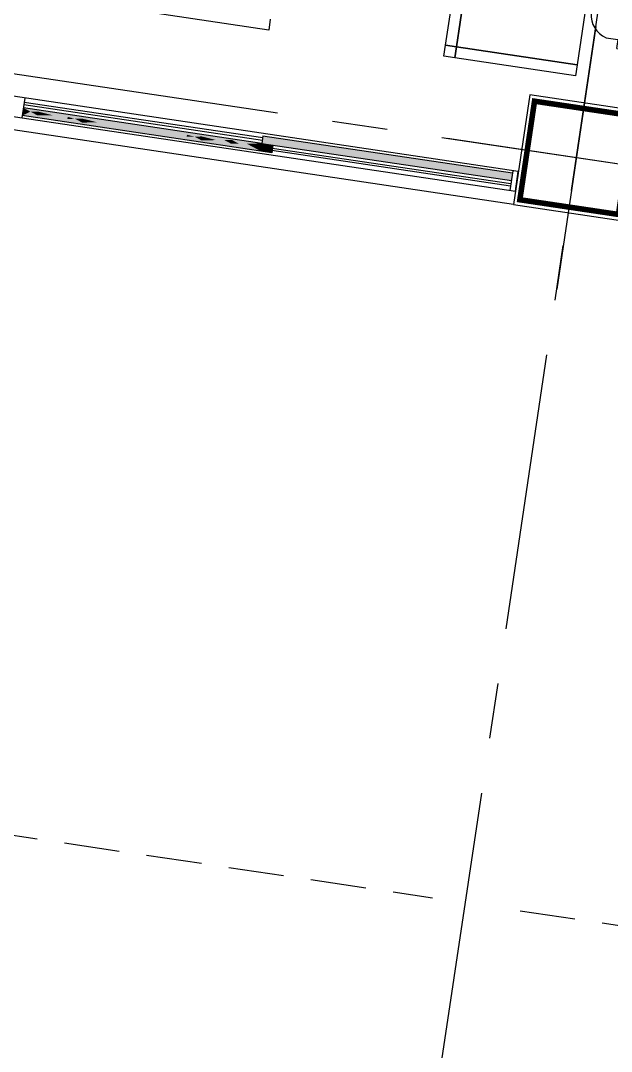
# Model space of a CAD drawing. Header units: millimetres. Extents: x 338 to 506, y 179 to 335.
# Drawn here: x 413.797 to 416.465, y 211.049 to 215.704 of the extents above; entities that cross this region are included whole.
import ezdxf

# ---------------------------------------------------------------- set-up
doc = ezdxf.new("R2010")
doc.units = ezdxf.units.MM
for name, pattern in [('CENTER', [2, 1.25, -0.25, 0.25, -0.25]), ('DASHED2', [0.375, 0.25, -0.125]), ('HIDDEN', [0.375, 0.25, -0.125])]:
    doc.linetypes.add(name, pattern=pattern)
for name, color, linetype in [('COLUMNAS', 252, 'Continuous'), ('CUBIERTA', 254, 'Continuous'), ('EJES-COLUMNAS', 3, 'CENTER'), ('EJES_DE_COLUMNA', 255, 'DASHED2'), ('MUROS', 32, 'Continuous'), ('PUPITRES', 8, 'Continuous'), ('REJAS', 151, 'Continuous')]:
    doc.layers.add(name, color=color, linetype=linetype)

# ---------------------------------------------------------------- blocks, each defined once
blk = doc.blocks.new('*U124')
at = {"layer": 'REJAS', "color": 18, "linetype": 'Continuous', "extrusion": (0, 0, -1)}
for points in [[(-2929.0102, 1956.8635), (-2928.9927, 1956.3191), (-2928.9927, 1957.4078)], [(-2929.0042, 1957.3908), (-2928.9927, 1957.4078), (-2929.012, 1957.3965)], [(-2928.9927, 1957.4078), (-2929.0102, 1957.4078), (-2929.012, 1957.3965)], [(-2929.0157, 1957.3738), (-2929.0036, 1957.3398), (-2928.9927, 1957.4078)], [(-2929.0146, 1957.2717), (-2929.0014, 1957.1356), (-2928.9927, 1957.4078)], [(-2929.0157, 1957.3738), (-2929.0042, 1957.3908), (-2929.012, 1957.3965)], [(-2929.0102, 1956.8635), (-2929.0277, 1957.4078), (-2929.0277, 1956.3191)], [(-2929.0102, 1957.4078), (-2929.0277, 1957.4078), (-2929.012, 1957.3965)], [(-2929.0277, 1957.4078), (-2929.0217, 1957.3908), (-2929.012, 1957.3965)], [(-2929.012, 1957.3965), (-2929.0217, 1957.3908), (-2929.0157, 1957.3738)], [(-2929.0146, 1957.2717), (-2929.0277, 1957.4078), (-2929.0189, 1957.1356)], [(-2929.0157, 1957.3738), (-2929.0277, 1957.4078), (-2929.0211, 1957.3398)], [(-2929.0036, 1957.3398), (-2929.0066, 1957.3483), (-2929.0115, 1957.3455)], [(-2929.0066, 1957.3483), (-2929.0097, 1957.3568), (-2929.0115, 1957.3455)], [(-2929.0097, 1957.3568), (-2929.0157, 1957.3738), (-2929.0211, 1957.3398)], [(-2929.0097, 1957.3568), (-2929.0154, 1957.3483), (-2929.0115, 1957.3455)], [(-2929.0154, 1957.3483), (-2929.0211, 1957.3398), (-2929.0115, 1957.3455)], [(-2929.0115, 1957.3455), (-2929.0124, 1957.3398), (-2929.0036, 1957.3398)], [(-2929.0091, 1957.3058), (-2929.0036, 1957.3398), (-2929.0151, 1957.3228)], [(-2929.0124, 1957.3398), (-2929.0133, 1957.3341), (-2929.0036, 1957.3398)], [(-2929.0036, 1957.3398), (-2929.0133, 1957.3341), (-2929.0094, 1957.3313)], [(-2929.0091, 1957.3058), (-2929.0151, 1957.3228), (-2929.0179, 1957.3058)], [(-2929.0179, 1957.3058), (-2929.0146, 1957.2717), (-2929.0091, 1957.3058)], [(-2929.0133, 1957.3341), (-2929.0151, 1957.3228), (-2929.0094, 1957.3313)], [(-2929.0211, 1957.3398), (-2929.0124, 1957.3398), (-2929.0115, 1957.3455)], [(-2929.0211, 1957.3398), (-2929.0133, 1957.3341), (-2929.0124, 1957.3398)], [(-2929.0181, 1957.3313), (-2929.0133, 1957.3341), (-2929.0211, 1957.3398)], [(-2929.0151, 1957.3228), (-2929.0133, 1957.3341), (-2929.0181, 1957.3313)], [(-2929.0151, 1957.3228), (-2929.0211, 1957.3398), (-2929.0179, 1957.3058)], [(-2929.0146, 1957.2717), (-2929.0168, 1957.2037), (-2929.008, 1957.2037)], [(-2929.008, 1957.2037), (-2929.0135, 1957.1697), (-2929.0014, 1957.1356)], [(-2929.0105, 1957.1612), (-2929.0133, 1957.1527), (-2929.0075, 1957.1527)], [(-2929.008, 1957.2037), (-2929.0168, 1957.2037), (-2929.0135, 1957.1697)], [(-2929.0135, 1957.1697), (-2929.0133, 1957.1527), (-2929.0105, 1957.1612)], [(-2929.0133, 1957.1527), (-2929.0135, 1957.1697), (-2929.0162, 1957.1527)], [(-2929.0135, 1957.1697), (-2929.0168, 1957.2037), (-2929.0189, 1957.1356)], [(-2929.0045, 1957.1442), (-2929.0093, 1957.1413), (-2929.0014, 1957.1356)], [(-2929.0014, 1957.1356), (-2929.0093, 1957.1413), (-2929.0102, 1957.1356)], [(-2929.0058, 1956.9996), (-2929.0014, 1957.1356), (-2929.0124, 1957.0676)], [(-2929.0069, 1957.1016), (-2929.0014, 1957.1356), (-2929.0129, 1957.1186)], [(-2929.0102, 1957.1356), (-2929.0111, 1957.13), (-2929.0014, 1957.1356)], [(-2929.0014, 1957.1356), (-2929.0111, 1957.13), (-2929.0072, 1957.1271)], [(-2929.0075, 1957.1527), (-2929.0093, 1957.1413), (-2929.0045, 1957.1442)], [(-2929.0069, 1957.1016), (-2929.0129, 1957.1186), (-2929.0157, 1957.1016)], [(-2929.0111, 1957.13), (-2929.0129, 1957.1186), (-2929.0072, 1957.1271)], [(-2929.0075, 1957.1527), (-2929.0133, 1957.1527), (-2929.0132, 1957.1442)], [(-2929.0093, 1957.1413), (-2929.0075, 1957.1527), (-2929.0132, 1957.1442)], [(-2929.0141, 1957.1385), (-2929.0093, 1957.1413), (-2929.0132, 1957.1442)], [(-2929.0141, 1957.1385), (-2929.0102, 1957.1356), (-2929.0093, 1957.1413)], [(-2929.0189, 1957.1356), (-2929.0102, 1957.1356), (-2929.0141, 1957.1385)], [(-2929.0189, 1957.1356), (-2929.0111, 1957.13), (-2929.0102, 1957.1356)], [(-2929.0159, 1957.1271), (-2929.0111, 1957.13), (-2929.0189, 1957.1356)], [(-2929.0129, 1957.1186), (-2929.0111, 1957.13), (-2929.0159, 1957.1271)], [(-2929.0124, 1957.0676), (-2929.0189, 1957.1356), (-2929.0146, 1956.9996)], [(-2929.0129, 1957.1186), (-2929.0189, 1957.1356), (-2929.0157, 1957.1016)], [(-2929.0132, 1957.1442), (-2929.0133, 1957.1527), (-2929.0189, 1957.1356)], [(-2929.0141, 1957.1385), (-2929.0132, 1957.1442), (-2929.0189, 1957.1356)], [(-2929.0189, 1957.1356), (-2929.0133, 1957.1527), (-2929.0162, 1957.1527)], [(-2929.0058, 1956.9996), (-2929.0124, 1957.0676), (-2929.0146, 1956.9996)], [(-2929.0124, 1957.0676), (-2929.0069, 1957.1016), (-2929.0157, 1957.1016)], [(-2929.0146, 1956.9996), (-2929.0102, 1956.8635), (-2929.0058, 1956.9996)], [(-2929.0146, 1956.7274), (-2929.0014, 1956.5913), (-2929.0102, 1956.8635)], [(-2929.0168, 1956.6593), (-2929.008, 1956.6593), (-2929.0146, 1956.7274)], [(-2929.0135, 1956.6253), (-2929.0014, 1956.5913), (-2929.008, 1956.6593)], [(-2929.008, 1956.6593), (-2929.0168, 1956.6593), (-2929.0135, 1956.6253)], [(-2929.0135, 1956.6253), (-2929.0168, 1956.6593), (-2929.0189, 1956.5913)], [(-2929.0075, 1956.6083), (-2929.0093, 1956.5969), (-2929.0045, 1956.5998)], [(-2929.0105, 1956.6168), (-2929.0133, 1956.6083), (-2929.0075, 1956.6083)], [(-2929.0075, 1956.6083), (-2929.0133, 1956.6083), (-2929.0132, 1956.5998)], [(-2929.0093, 1956.5969), (-2929.0075, 1956.6083), (-2929.0132, 1956.5998)], [(-2929.0135, 1956.6253), (-2929.0133, 1956.6083), (-2929.0105, 1956.6168)], [(-2929.0132, 1956.5998), (-2929.0133, 1956.6083), (-2929.0189, 1956.5913)], [(-2929.0133, 1956.6083), (-2929.0135, 1956.6253), (-2929.0162, 1956.6083)], [(-2929.0189, 1956.5913), (-2929.0133, 1956.6083), (-2929.0162, 1956.6083)], [(-2929.0058, 1956.4552), (-2928.9927, 1956.3191), (-2929.0014, 1956.5913)], [(-2929.0045, 1956.5998), (-2929.0093, 1956.5969), (-2929.0014, 1956.5913)], [(-2929.0014, 1956.5913), (-2929.0093, 1956.5969), (-2929.0102, 1956.5913)], [(-2929.0069, 1956.5572), (-2929.0014, 1956.5913), (-2929.0129, 1956.5743)], [(-2929.0102, 1956.5913), (-2929.0111, 1956.5856), (-2929.0014, 1956.5913)], [(-2929.0014, 1956.5913), (-2929.0111, 1956.5856), (-2929.0072, 1956.5828)], [(-2929.0124, 1956.5232), (-2929.0058, 1956.4552), (-2929.0014, 1956.5913)], [(-2929.0069, 1956.5572), (-2929.0129, 1956.5743), (-2929.0157, 1956.5572)], [(-2929.0157, 1956.5572), (-2929.0124, 1956.5232), (-2929.0069, 1956.5572)], [(-2929.0111, 1956.5856), (-2929.0129, 1956.5743), (-2929.0072, 1956.5828)], [(-2929.0141, 1956.5941), (-2929.0093, 1956.5969), (-2929.0132, 1956.5998)], [(-2929.0141, 1956.5941), (-2929.0102, 1956.5913), (-2929.0093, 1956.5969)], [(-2929.0189, 1956.5913), (-2929.0102, 1956.5913), (-2929.0141, 1956.5941)], [(-2929.0189, 1956.5913), (-2929.0111, 1956.5856), (-2929.0102, 1956.5913)], [(-2929.0159, 1956.5828), (-2929.0111, 1956.5856), (-2929.0189, 1956.5913)], [(-2929.0129, 1956.5743), (-2929.0111, 1956.5856), (-2929.0159, 1956.5828)], [(-2929.0189, 1956.5913), (-2929.0233, 1956.4552), (-2929.0124, 1956.5232)], [(-2929.0129, 1956.5743), (-2929.0189, 1956.5913), (-2929.0157, 1956.5572)], [(-2929.0141, 1956.5941), (-2929.0132, 1956.5998), (-2929.0189, 1956.5913)], [(-2929.0124, 1956.5232), (-2929.0179, 1956.4892), (-2929.0058, 1956.4552)], [(-2929.0058, 1956.4552), (-2929.0088, 1956.4637), (-2929.0137, 1956.4609)], [(-2929.0137, 1956.4609), (-2929.0088, 1956.4637), (-2929.0118, 1956.4722)], [(-2929.0118, 1956.4722), (-2929.0179, 1956.4892), (-2929.0233, 1956.4552)], [(-2929.0118, 1956.4722), (-2929.0176, 1956.4637), (-2929.0137, 1956.4609)], [(-2929.0176, 1956.4637), (-2929.0233, 1956.4552), (-2929.0137, 1956.4609)], [(-2929.0168, 1956.3871), (-2928.9927, 1956.3191), (-2929.0058, 1956.4552)], [(-2929.0146, 1956.4552), (-2929.0058, 1956.4552), (-2929.0137, 1956.4609)], [(-2929.0113, 1956.4212), (-2929.0058, 1956.4552), (-2929.0173, 1956.4382)], [(-2929.0116, 1956.4467), (-2929.0058, 1956.4552), (-2929.0155, 1956.4495)], [(-2929.0058, 1956.4552), (-2929.0146, 1956.4552), (-2929.0155, 1956.4495)], [(-2929.0113, 1956.4212), (-2929.0233, 1956.4552), (-2929.0168, 1956.3871)], [(-2929.0173, 1956.4382), (-2929.0116, 1956.4467), (-2929.0155, 1956.4495)], [(-2929.0233, 1956.4552), (-2929.0146, 1956.4552), (-2929.0137, 1956.4609)], [(-2929.0146, 1956.4552), (-2929.0233, 1956.4552), (-2929.0155, 1956.4495)], [(-2929.0233, 1956.4552), (-2929.0203, 1956.4467), (-2929.0155, 1956.4495)], [(-2929.0155, 1956.4495), (-2929.0203, 1956.4467), (-2929.0173, 1956.4382)], [(-2929.0168, 1956.3871), (-2929.0233, 1956.4552), (-2929.0277, 1956.3191)], [(-2929.0107, 1956.3701), (-2929.0164, 1956.3531), (-2929.0047, 1956.3531)], [(-2929.0168, 1956.3871), (-2929.0164, 1956.3531), (-2929.0107, 1956.3701)], [(-2929.0164, 1956.3531), (-2929.0168, 1956.3871), (-2929.0222, 1956.3531)], [(-2928.9987, 1956.3361), (-2929.0084, 1956.3304), (-2928.9927, 1956.3191)], [(-2928.9927, 1956.3191), (-2929.0084, 1956.3304), (-2929.0102, 1956.3191)], [(-2929.0047, 1956.3531), (-2929.0084, 1956.3304), (-2928.9987, 1956.3361)], [(-2929.0047, 1956.3531), (-2929.0164, 1956.3531), (-2929.0162, 1956.3361)], [(-2929.0084, 1956.3304), (-2929.0047, 1956.3531), (-2929.0162, 1956.3361)], [(-2929.018, 1956.3248), (-2929.0084, 1956.3304), (-2929.0162, 1956.3361)], [(-2929.018, 1956.3248), (-2929.0102, 1956.3191), (-2929.0084, 1956.3304)], [(-2929.0277, 1956.3191), (-2929.0102, 1956.3191), (-2929.018, 1956.3248)], [(-2929.0162, 1956.3361), (-2929.0164, 1956.3531), (-2929.0277, 1956.3191)], [(-2929.018, 1956.3248), (-2929.0162, 1956.3361), (-2929.0277, 1956.3191)], [(-2929.0277, 1956.3191), (-2929.0164, 1956.3531), (-2929.0222, 1956.3531)], [(-2929.0102, 1956.2941), (-2928.9927, 1956.2691), (-2928.9927, 1956.3191)], [(-2929.0014, 1956.3066), (-2928.9927, 1956.3191), (-2929.0102, 1956.3108)], [(-2928.9927, 1956.3191), (-2929.0102, 1956.3191), (-2929.0102, 1956.3108)], [(-2929.0014, 1956.2816), (-2929.0102, 1956.2774), (-2928.9927, 1956.2691)], [(-2928.9927, 1956.2691), (-2929.0102, 1956.2774), (-2929.0102, 1956.2691)], [(-2929.0102, 1956.2941), (-2929.0014, 1956.3066), (-2929.0102, 1956.3108)], [(-2929.0102, 1956.2941), (-2929.0102, 1956.2774), (-2929.0014, 1956.2816)], [(-2929.0102, 1956.2941), (-2929.0277, 1956.3191), (-2929.0277, 1956.2691)], [(-2929.0277, 1956.3191), (-2929.0189, 1956.3149), (-2929.0102, 1956.3191)], [(-2929.0189, 1956.3149), (-2929.0102, 1956.3108), (-2929.0102, 1956.3191)], [(-2929.0277, 1956.3191), (-2929.0189, 1956.3066), (-2929.0102, 1956.3108)], [(-2929.0102, 1956.3108), (-2929.0189, 1956.3066), (-2929.0102, 1956.2941)], [(-2929.0102, 1956.2774), (-2929.0102, 1956.2941), (-2929.0189, 1956.2816)], [(-2929.0277, 1956.2691), (-2929.0102, 1956.2774), (-2929.0189, 1956.2816)], [(-2929.0189, 1956.2733), (-2929.0102, 1956.2691), (-2929.0102, 1956.2774)], [(-2929.0277, 1956.3191), (-2929.0627, 1955.1803), (-2929.0277, 1955.1803)], [(-2929.0277, 1956.3191), (-2929.0627, 1956.3191), (-2929.0627, 1955.1803)], [(-2929.0277, 1956.2691), (-2929.0102, 1956.2691), (-2929.0189, 1956.2733)]]:
    blk.add_solid(points, dxfattribs=at)
blk = doc.blocks.new('LATERAL_IZQUIERDA')
at = {"layer": 'REJAS', "color": 30}
blk.add_line((2928.9227, 1955.1553), (2928.9227, 1959.7353), dxfattribs=at)
at = {"layer": 'REJAS', "color": 18}
for p, q in [((2928.9827, 1959.7353), (2928.9827, 1955.1553)), ((2929.0727, 1955.1553), (2929.0727, 1959.7353)), ((2929.0727, 1957.4078), (2928.9827, 1957.4078)), ((2928.9927, 1956.2691), (2928.9927, 1957.4078)), ((2929.0277, 1956.3191), (2929.0277, 1957.4078)), ((2929.0427, 1957.4078), (2929.0427, 1956.3191)), ((2929.0527, 1956.3191), (2929.0527, 1957.4078)), ((2929.0627, 1956.3191), (2929.0277, 1956.3191)), ((2929.0277, 1956.3191), (2929.0277, 1955.1803)), ((2929.0627, 1956.3191), (2929.0627, 1955.1803)), ((2929.0277, 1956.2691), (2928.9927, 1956.2691)), ((2929.0027, 1955.1803), (2929.0027, 1956.2691)), ((2929.0127, 1955.1803), (2929.0127, 1956.2691)), ((2929.0727, 1955.1803), (2928.9827, 1955.1803)), ((2928.9827, 1955.1553), (2929.0727, 1955.1553))]:
    blk.add_line(p, q, dxfattribs=at)
at = {"layer": 'REJAS', "color": 18, "linetype": 'Continuous'}
blk.add_blockref('*U124', (0, 0), dxfattribs=at)
blk = doc.blocks.new('SILLA-AULA')
at = {"layer": 'PUPITRES'}
for p, q in [((-0.3089, 0.1635), (-0.3089, 0.0888)), ((0.1271, 0.1618), (0.1271, 0.0881)), ((-0.3498, 0.1091), (-0.3498, -0.0987)), ((-0.3498, 0.1091), (-0.3089, 0.1091)), ((-0.3089, -0.0987), (-0.3089, 0.1091)), ((0.1269, 0.1096), (0.168, 0.1096)), ((0.1271, 0.1088), (0.1271, -0.0982)), ((0.168, -0.0982), (0.168, 0.1096)), ((-0.3498, -0.0987), (-0.3089, -0.0987)), ((0.1271, -0.0982), (0.168, -0.0982))]:
    blk.add_line(p, q, dxfattribs=at)
for centre, radius, start, end in [((-0.2016, 0.1365), 0.1106, 94.0766, 165.8334), ((-0.0911, -1.4149), 1.6658, 85.9234, 94.0766), ((0.0195, 0.1365), 0.1106, 13.2566, 85.9234), ((-0.2542, -0.1649), 0.0553, 80.2478, 260.1012), ((-0.2715, -0.0584), 0.0549, 227.1618, 267.5717), ((-0.0727, 0.7859), 0.9127, 259.1286, 268.8433), ((-0.1095, 0.7859), 0.9127, 271.1567, 280.8714), ((0.072, -0.1649), 0.0553, 279.8988, 99.7522), ((0.0898, -0.0579), 0.0549, 270.7226, 312.8382), ((-0.2498, -0.1856), 0.0362, 85.0872, 250.3213), ((-0.0876, 0.6001), 0.7663, 258.0112, 281.9888), ((0.0746, -0.1846), 0.0352, 274.9128, 94.9128), ((-0.0911, 0.5988), 0.8362, 258.0899, 281.9101)]:
    blk.add_arc(centre, radius, start, end, dxfattribs=at)
blk = doc.blocks.new('*U152')
at = {"layer": 'PUPITRES'}
for p, q in [((-3.3, -0.19972), (-3.3, -0.14972)), ((-3.3, -0.14972), (-3.25, -0.14972)), ((-3.25, -0.14972), (-3.25, -0.19972)), ((-3.25, -0.19972), (-3.25, -0.14972)), ((-3.25, -0.14972), (-2.55, -0.14972)), ((-3.3, -0.74972), (-3.3, -0.19972)), ((-3.3, -0.19972), (-3.25, -0.19972)), ((-3.25, -0.19972), (-3.3, -0.19972)), ((-3.25, -0.19972), (-3.25, -0.74972)), ((-2.55, -0.19972), (-3.25, -0.19972)), ((-3.25, -0.74972), (-3.25, -0.19972)), ((-3.25, -0.19972), (-2.55, -0.19972)), ((-3.25, -0.74972), (-3.3, -0.74972)), ((-2.55, -0.74972), (-3.25, -0.74972))]:
    blk.add_line(p, q, dxfattribs=at)
at = {"layer": 'MUROS'}
blk.add_blockref('SILLA-AULA', (-2.80086, -1.02539), dxfattribs=at)
blk = doc.blocks.new('*U153')
at = {"layer": 'MUROS', "color": 0, "linetype": 'ByBlock'}
blk.add_blockref('*U152', (0, 0), dxfattribs=at)
blk = doc.blocks.new('*U154')
at = {"layer": 'PUPITRES'}
for p, q in [((0.01529, 6.28873), (0.01529, 6.83873)), ((0.06529, 6.28873), (0.01529, 6.28873))]:
    blk.add_line(p, q, dxfattribs=at)
at = {"layer": 'MUROS'}
blk.add_blockref('*U153', (3.31529, 5.63845), dxfattribs=at)
blk = doc.blocks.new('EJES_ESTRUCTURALES')
at = {"layer": 'EJES_DE_COLUMNA', "color": 9, "linetype": 'CENTER'}
for p, q in [((667.62768, 131.2663), (667.62768, 199.7363)), ((661.47768, 169.90297), (759.37077, 169.90297))]:
    blk.add_line(p, q, dxfattribs=at)
blk = doc.blocks.new('COLUMNAS')
at = {"layer": 'COLUMNAS', "color": 6}
blk.add_lwpolyline([(-610.4048, 193.986), (-610.9048, 193.986), (-610.9048, 193.486), (-610.4048, 193.486), (-610.4048, 193.986)], dxfattribs=at)
at = {"layer": 'COLUMNAS', "color": 6, "const_width": 0.025}
blk.add_lwpolyline([(-610.8798, 193.5101), (-610.4298, 193.5101), (-610.4298, 193.9601), (-610.8798, 193.9601)], close=True, dxfattribs=at)
at = {"layer": 'EJES-COLUMNAS'}
for p, q in [((-610.6548, 193.1238), (-610.6548, 194.3238)), ((-610.6548, 193.1238), (-610.6548, 194.3238)), ((-610.0548, 193.736), (-611.2548, 193.736))]:
    blk.add_line(p, q, dxfattribs=at)
blk = doc.blocks.new('A$C7152A42C')
at = {"layer": 'MUROS', "linetype": 'HIDDEN'}
for points in [[(33.00663, 79.44772), (33.00663, 74.76772)], [(33.00663, 74.36772), (33.00663, 69.68772)]]:
    blk.add_lwpolyline(points, dxfattribs=at)
at = {"color": 4}
blk.add_blockref('LATERAL_IZQUIERDA', (-2892.7659, -1880.28762), dxfattribs=at)
at = {"layer": 'CUBIERTA'}
blk.add_blockref('COLUMNAS', (647.06158, -119.11823), dxfattribs=at)
at = {"layer": 'EJES_DE_COLUMNA'}
blk.add_blockref('EJES_ESTRUCTURALES', (-631.22088, -95.28525), dxfattribs=at)
at = {"layer": 'MUROS'}
blk.add_blockref('*U154', (36.75745, 69.78772), dxfattribs=at)

msp = doc.modelspace()

# ---------------------------------------------------------------- block references
at = {"layer": 'MUROS', "color": 32, "rotation": 81.53046525965426}
msp.add_blockref('A$C7152A42C', (484.7482, 168.0844), dxfattribs=at)

doc.saveas('drawing.dxf')
